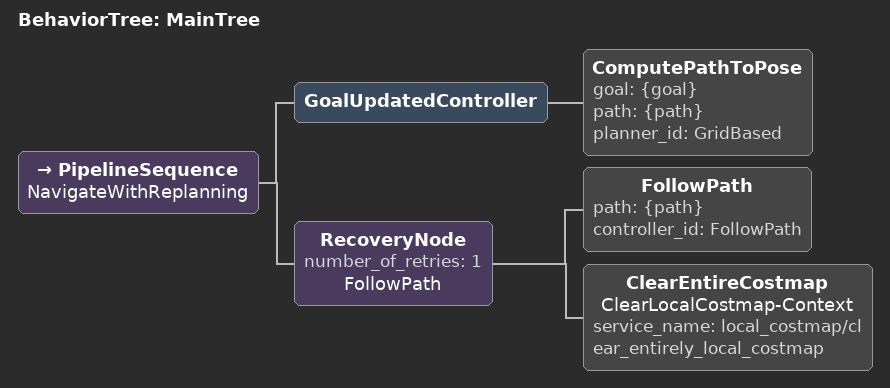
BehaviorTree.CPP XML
<!--
  ~ Copyright (c) 2025.
  ~ IWIN-FINS Lab, Shanghai Jiao Tong University, Shanghai, China.
  ~ All rights reserved.
  -->

<!--
  This Behavior Tree replans the global path only when the goal is updated.
-->

<root main_tree_to_execute="MainTree">
    <BehaviorTree ID="MainTree">
        <PipelineSequence name="NavigateWithReplanning">
            <GoalUpdatedController>
                <ComputePathToPose goal="{goal}" path="{path}" planner_id="GridBased"/>
            </GoalUpdatedController>
            <RecoveryNode number_of_retries="1" name="FollowPath">
                <FollowPath path="{path}" controller_id="FollowPath"/>
                <ClearEntireCostmap name="ClearLocalCostmap-Context" service_name="local_costmap/clear_entirely_local_costmap"/>
            </RecoveryNode>
        </PipelineSequence>
    </BehaviorTree>
</root>
